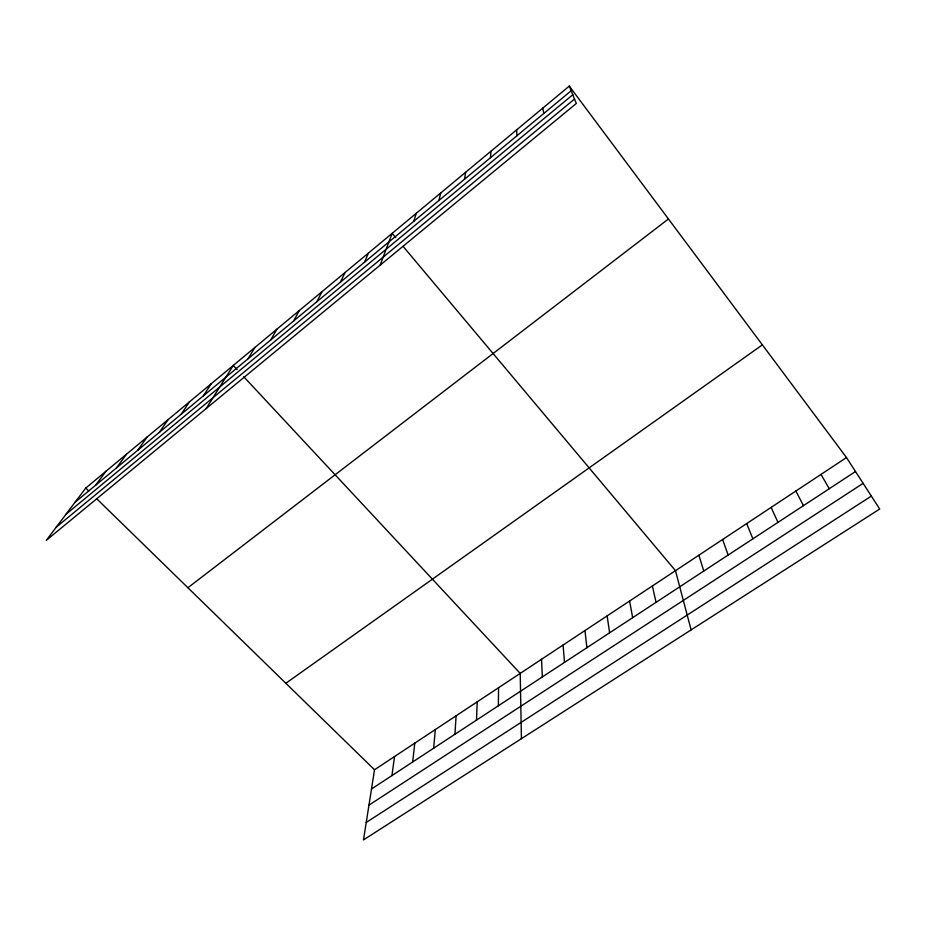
<?xml version="1.0" encoding="UTF-8"?>
<svg xmlns="http://www.w3.org/2000/svg" width="926" height="926" viewBox="0 0 926 926"><rect width="100%" height="100%" fill="white"/><g stroke="black" fill="none" stroke-linecap="round" stroke-linejoin="round"><path stroke-width="1.39" d="M498.373 705.762L498.558 687.717M476.508 720.104L477.203 701.85M454.932 734.26L456.113 715.798M490.491 157.686L490.954 151.216M433.646 748.22L435.313 729.561M412.66 761.994L414.779 743.138M391.941 775.571L394.522 756.542M846.48 457.56L374.521 769.772L363.49 839.905L879.7 509.022L846.48 457.56L569.293 86.095L85.759 488.071L46.3 540.344L576.319 103.457L569.293 86.095M464.482 179.262L465.662 172.236M438.878 200.491L440.776 192.932M413.702 221.383L416.283 213.293M380.135 265.172L392.161 233.352L395.784 237.658M364.52 262.174L368.409 253.087M340.513 282.083L345.028 272.533M316.877 301.691L321.993 291.678M293.611 320.986L299.306 310.546M270.693 339.992L276.955 329.124M248.122 358.721L254.939 347.424M206.128 408.597L233.248 365.457L237.068 369.555M203.35 395.853L211.232 383.769M181.149 414.269L189.541 401.803M159.272 432.407L168.173 419.571M137.731 450.279L147.107 437.072M116.514 467.873L126.364 454.319M95.621 485.212L105.911 471.322M75.029 502.297L571.18 90.76M65.954 514.312L572.789 94.741M56.197 527.241L574.537 99.047M187.909 587.732L668.445 218.976M285.845 683.272L762.376 344.854M371.5 788.987L855.497 471.519M368.953 805.145L863.125 483.349M366.233 822.45L871.354 496.081M85.759 488.071L88.757 491.011M96.767 498.825L374.521 769.772M243.746 376.732L520.215 673.399L521.419 738.67M403.03 246.293L675.482 570.682L691.12 629.9M821.003 474.413L829.279 488.72M795.885 491.035L803.444 505.665M771.115 507.413L777.979 522.368M746.703 523.572L752.884 538.828M722.627 539.488L728.149 555.044M698.887 555.195L703.772 571.041M652.39 585.961L656.036 602.351M542.752 108.157L543.84 113.435M629.611 601.032L632.666 617.677M607.143 615.894L609.621 632.794M584.966 630.56L586.899 647.702M563.101 645.028L564.478 662.403M516.639 129.86L516.94 135.74M541.513 659.3L542.358 676.906"/></g></svg>
